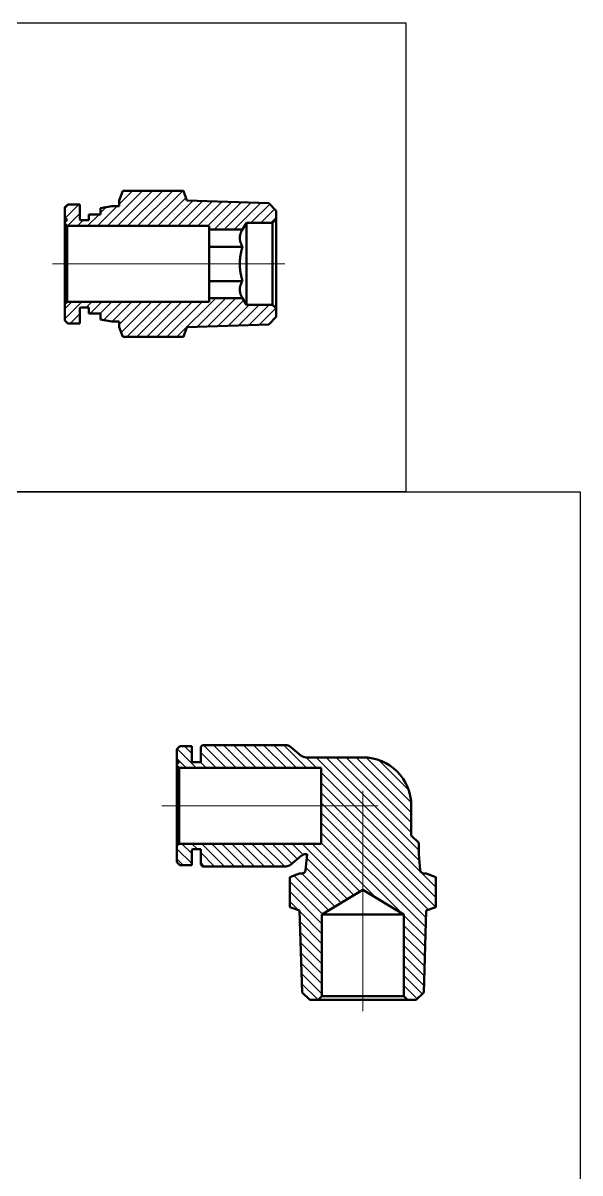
# Model space of a CAD drawing. Header units: millimetres. Extents: x 747 to 1883, y 1260 to 2217.
# Drawn here: x 853.77 to 867.48, y 1633.42 to 1661.75 of the extents above; entities that cross this region are included whole.
import ezdxf

# ---------------------------------------------------------------- set-up
doc = ezdxf.new("R2010")
doc.units = ezdxf.units.MM
doc.linetypes.add('AM_ISO08W050', pattern=[18, 12, -1.5, 3, -1.5])
doc.layers.add('AM_7', color=4, linetype='AM_ISO08W050', lineweight=20)
doc.layers.add('AM_VIS', color=7, linetype='Continuous', lineweight=50)
doc.layers.add('AMV_23_HATCH', color=1, linetype='Continuous')
doc.layers.add('AMV_45_HATCH', color=1, linetype='Continuous')
pattern_1 = [(315, (-857.87516, 1655.81707), (0.123428, 0.123428), [])]

msp = doc.modelspace()

# ---------------------------------------------------------------- hatches: boundary and pattern name
at = {"layer": 'AMV_23_HATCH', "extrusion": (0, 0, -1)}
h = msp.add_hatch(dxfattribs=at)
h.set_pattern_fill('ANSI31', color=256, scale=0.054977, style=0)
h.set_pattern_definition([(45, (-860.44381, 1642.46875), (-0.123428, 0.123428), [])])
edge = h.paths.add_edge_path(flags=0)
edge.add_line((-863.51, 1641.552), (-863.327, 1641.736))
edge.add_line((-863.327, 1641.736), (-863.327, 1642.469))
edge.add_ellipse((-862.136, 1642.469), major_axis=(-0.842, 0.842), ratio=1, start_angle=-45, end_angle=45, ccw=False)
edge.add_line((-862.136, 1643.66), (-860.736, 1643.66))
edge.add_ellipse((-860.736, 1643.843), major_axis=(-0.13, 0.13), ratio=1, start_angle=135, end_angle=174.5226)
edge.add_line((-860.619, 1643.702), (-860.354, 1643.92))
edge.add_ellipse((-860.237, 1643.779), major_axis=(0.13, 0.13), ratio=1, start_angle=405, end_angle=444.5226, ccw=False)
edge.add_line((-860.237, 1643.962), (-858.187, 1643.962))
edge.add_line((-858.187, 1643.962), (-858.141, 1643.916))
edge.add_line((-858.141, 1643.916), (-858.141, 1643.541))
edge.add_line((-858.141, 1643.541), (-857.939, 1643.541))
edge.add_line((-857.939, 1643.541), (-857.921, 1643.559))
edge.add_line((-857.921, 1643.559), (-857.921, 1643.935))
edge.add_line((-857.921, 1643.935), (-857.628, 1643.935))
edge.add_line((-857.628, 1643.935), (-857.626, 1643.933))
edge.add_line((-857.626, 1643.933), (-857.624, 1643.931))
edge.add_line((-857.624, 1643.931), (-857.622, 1643.929))
edge.add_line((-857.622, 1643.929), (-857.62, 1643.927))
edge.add_line((-857.62, 1643.927), (-857.618, 1643.925))
edge.add_line((-857.618, 1643.925), (-857.616, 1643.923))
edge.add_line((-857.616, 1643.923), (-857.613, 1643.921))
edge.add_line((-857.613, 1643.921), (-857.611, 1643.919))
edge.add_line((-857.611, 1643.919), (-857.609, 1643.916))
edge.add_line((-857.609, 1643.916), (-857.607, 1643.914))
edge.add_line((-857.607, 1643.914), (-857.605, 1643.912))
edge.add_line((-857.605, 1643.912), (-857.603, 1643.91))
edge.add_line((-857.603, 1643.91), (-857.601, 1643.908))
edge.add_line((-857.601, 1643.908), (-857.599, 1643.906))
edge.add_line((-857.599, 1643.906), (-857.597, 1643.904))
edge.add_line((-857.597, 1643.904), (-857.595, 1643.902))
edge.add_line((-857.595, 1643.902), (-857.593, 1643.9))
edge.add_line((-857.593, 1643.9), (-857.591, 1643.898))
edge.add_line((-857.591, 1643.898), (-857.589, 1643.896))
edge.add_line((-857.589, 1643.896), (-857.587, 1643.894))
edge.add_line((-857.587, 1643.894), (-857.585, 1643.892))
edge.add_line((-857.585, 1643.892), (-857.583, 1643.89))
edge.add_line((-857.583, 1643.89), (-857.581, 1643.888))
edge.add_line((-857.581, 1643.888), (-857.579, 1643.886))
edge.add_line((-857.579, 1643.886), (-857.577, 1643.884))
edge.add_line((-857.577, 1643.884), (-857.575, 1643.882))
edge.add_line((-857.575, 1643.882), (-857.573, 1643.88))
edge.add_line((-857.573, 1643.88), (-857.571, 1643.878))
edge.add_line((-857.571, 1643.878), (-857.569, 1643.876))
edge.add_line((-857.569, 1643.876), (-857.567, 1643.874))
edge.add_line((-857.567, 1643.874), (-857.565, 1643.872))
edge.add_line((-857.565, 1643.872), (-857.563, 1643.87))
edge.add_line((-857.563, 1643.87), (-857.561, 1643.868))
edge.add_line((-857.561, 1643.868), (-857.558, 1643.866))
edge.add_line((-857.558, 1643.866), (-857.556, 1643.864))
edge.add_line((-857.556, 1643.864), (-857.554, 1643.862))
edge.add_line((-857.554, 1643.862), (-857.554, 1643.586))
edge.add_line((-857.554, 1643.586), (-857.591, 1643.586))
edge.add_line((-857.591, 1643.586), (-857.591, 1643.519))
edge.add_line((-857.591, 1643.519), (-857.554, 1643.519))
edge.add_line((-857.554, 1643.519), (-857.554, 1643.458))
edge.add_line((-857.554, 1643.458), (-857.609, 1643.403))
edge.add_line((-857.609, 1643.403), (-861.11, 1643.403))
edge.add_line((-861.11, 1643.403), (-861.11, 1641.534))
edge.add_line((-861.11, 1641.534), (-857.609, 1641.534))
edge.add_line((-857.609, 1641.534), (-857.554, 1641.479))
edge.add_line((-857.554, 1641.479), (-857.554, 1641.076))
edge.add_line((-857.554, 1641.076), (-857.556, 1641.074))
edge.add_line((-857.556, 1641.074), (-857.558, 1641.072))
edge.add_line((-857.558, 1641.072), (-857.561, 1641.07))
edge.add_line((-857.561, 1641.07), (-857.563, 1641.068))
edge.add_line((-857.563, 1641.068), (-857.565, 1641.066))
edge.add_line((-857.565, 1641.066), (-857.567, 1641.064))
edge.add_line((-857.567, 1641.064), (-857.569, 1641.062))
edge.add_line((-857.569, 1641.062), (-857.571, 1641.06))
edge.add_line((-857.571, 1641.06), (-857.573, 1641.058))
edge.add_line((-857.573, 1641.058), (-857.575, 1641.056))
edge.add_line((-857.575, 1641.056), (-857.577, 1641.054))
edge.add_line((-857.577, 1641.054), (-857.579, 1641.052))
edge.add_line((-857.579, 1641.052), (-857.581, 1641.05))
edge.add_line((-857.581, 1641.05), (-857.583, 1641.047))
edge.add_line((-857.583, 1641.047), (-857.585, 1641.045))
edge.add_line((-857.585, 1641.045), (-857.587, 1641.043))
edge.add_line((-857.587, 1641.043), (-857.589, 1641.041))
edge.add_line((-857.589, 1641.041), (-857.591, 1641.039))
edge.add_line((-857.591, 1641.039), (-857.593, 1641.037))
edge.add_line((-857.593, 1641.037), (-857.595, 1641.035))
edge.add_line((-857.595, 1641.035), (-857.597, 1641.033))
edge.add_line((-857.597, 1641.033), (-857.599, 1641.031))
edge.add_line((-857.599, 1641.031), (-857.601, 1641.029))
edge.add_line((-857.601, 1641.029), (-857.603, 1641.027))
edge.add_line((-857.603, 1641.027), (-857.605, 1641.025))
edge.add_line((-857.605, 1641.025), (-857.607, 1641.023))
edge.add_line((-857.607, 1641.023), (-857.609, 1641.021))
edge.add_line((-857.609, 1641.021), (-857.611, 1641.019))
edge.add_line((-857.611, 1641.019), (-857.613, 1641.017))
edge.add_line((-857.613, 1641.017), (-857.616, 1641.015))
edge.add_line((-857.616, 1641.015), (-857.618, 1641.013))
edge.add_line((-857.618, 1641.013), (-857.62, 1641.011))
edge.add_line((-857.62, 1641.011), (-857.622, 1641.009))
edge.add_line((-857.622, 1641.009), (-857.624, 1641.007))
edge.add_line((-857.624, 1641.007), (-857.626, 1641.005))
edge.add_line((-857.626, 1641.005), (-857.628, 1641.003))
edge.add_line((-857.628, 1641.003), (-857.921, 1641.003))
edge.add_line((-857.921, 1641.003), (-857.921, 1641.378))
edge.add_line((-857.921, 1641.378), (-857.939, 1641.397))
edge.add_line((-857.939, 1641.397), (-858.141, 1641.397))
edge.add_line((-858.141, 1641.397), (-858.141, 1641.021))
edge.add_line((-858.141, 1641.021), (-858.187, 1640.975))
edge.add_line((-858.187, 1640.975), (-860.237, 1640.975))
edge.add_ellipse((-860.237, 1641.158), major_axis=(-0.13, 0.13), ratio=1, start_angle=95.4774, end_angle=135, ccw=False)
edge.add_line((-860.354, 1641.017), (-860.619, 1641.236))
edge.add_ellipse((-860.736, 1641.094), major_axis=(0.13, 0.13), ratio=1, start_angle=5.4774, end_angle=45)
edge.add_line((-860.736, 1641.278), (-860.761, 1641.278))
edge.add_line((-860.761, 1641.278), (-860.724, 1640.884))
edge.add_ellipse((-860.632, 1640.893), major_axis=(-0.0648, 0.0648), ratio=1, start_angle=50.4923, end_angle=135)
edge.add_line((-860.632, 1640.801), (-860.578, 1640.801))
edge.add_line((-860.578, 1640.801), (-860.337, 1640.713))
edge.add_line((-860.337, 1640.713), (-860.337, 1639.973))
edge.add_line((-860.337, 1639.973), (-860.578, 1639.885))
edge.add_line((-860.578, 1639.885), (-860.64, 1637.869))
edge.add_line((-860.64, 1637.869), (-860.829, 1637.686))
edge.add_line((-860.829, 1637.686), (-861.036, 1637.686))
edge.add_line((-861.036, 1637.686), (-861.128, 1637.777))
edge.add_line((-861.128, 1637.777), (-861.128, 1639.793))
edge.add_line((-861.128, 1639.793), (-862.136, 1640.399))
edge.add_line((-862.136, 1640.399), (-863.144, 1639.793))
edge.add_line((-863.144, 1639.793), (-863.144, 1637.777))
edge.add_line((-863.144, 1637.777), (-863.235, 1637.686))
edge.add_line((-863.235, 1637.686), (-863.443, 1637.686))
edge.add_line((-863.443, 1637.686), (-863.632, 1637.869))
edge.add_line((-863.632, 1637.869), (-863.694, 1639.885))
edge.add_line((-863.694, 1639.885), (-863.935, 1639.973))
edge.add_line((-863.935, 1639.973), (-863.935, 1640.713))
edge.add_line((-863.935, 1640.713), (-863.694, 1640.801))
edge.add_line((-863.694, 1640.801), (-863.639, 1640.801))
edge.add_ellipse((-863.639, 1640.893), major_axis=(0.0648, 0.0648), ratio=1, start_angle=225, end_angle=309.5077)
edge.add_line((-863.548, 1640.884), (-863.51, 1641.278))
edge.add_line((-863.51, 1641.278), (-863.51, 1641.552))
at = {"layer": 'AMV_45_HATCH', "extrusion": (1.26247e-32, -8.68284e-22, -1)}
h = msp.add_hatch(dxfattribs=at)
h.set_pattern_fill('ANSI31', color=256, scale=0.054977, angle=270, style=0)
h.set_pattern_definition(pattern_1)
h.paths.add_polyline_path([(-856.222, 1657.616), (-856.134, 1657.375), (-856.134, 1657.237), (-855.951, 1657.237), (-855.676, 1657.192), (-855.676, 1657.036), (-855.383, 1657.036), (-855.383, 1656.889), (-855.181, 1656.889), (-855.163, 1656.907), (-855.163, 1657.283), (-854.87, 1657.283), (-854.868, 1657.281), (-854.866, 1657.279), (-854.864, 1657.277), (-854.862, 1657.275), (-854.86, 1657.273), (-854.858, 1657.271), (-854.855, 1657.269), (-854.853, 1657.267), (-854.851, 1657.265), (-854.849, 1657.263), (-854.847, 1657.261), (-854.845, 1657.259), (-854.843, 1657.257), (-854.841, 1657.255), (-854.839, 1657.253), (-854.837, 1657.251), (-854.835, 1657.249), (-854.833, 1657.246), (-854.831, 1657.244), (-854.829, 1657.242), (-854.827, 1657.24), (-854.825, 1657.238), (-854.823, 1657.236), (-854.821, 1657.234), (-854.819, 1657.232), (-854.817, 1657.23), (-854.815, 1657.228), (-854.813, 1657.226), (-854.811, 1657.224), (-854.809, 1657.222), (-854.807, 1657.22), (-854.805, 1657.218), (-854.803, 1657.216), (-854.8, 1657.214), (-854.798, 1657.212), (-854.796, 1657.21), (-854.796, 1656.934), (-854.833, 1656.934), (-854.833, 1656.867), (-854.796, 1656.867), (-854.796, 1656.807), (-854.851, 1656.752), (-858.352, 1656.752), (-858.352, 1656.664), (-859.171, 1656.664), (-859.268, 1656.825), (-859.909, 1656.825), (-860.001, 1656.917), (-860.001, 1657.124), (-859.818, 1657.313), (-857.802, 1657.375), (-857.714, 1657.616)], flags=0)
h = msp.add_hatch(dxfattribs=at)
h.set_pattern_fill('ANSI31', color=256, scale=0.054977, angle=270, style=0)
h.set_pattern_definition(pattern_1)
h.paths.add_polyline_path([(-857.714, 1654.018), (-857.802, 1654.259), (-859.818, 1654.321), (-860.001, 1654.51), (-860.001, 1654.718), (-859.909, 1654.809), (-859.268, 1654.809), (-859.171, 1654.971), (-858.352, 1654.971), (-858.352, 1654.882), (-854.851, 1654.882), (-854.796, 1654.827), (-854.796, 1654.424), (-854.798, 1654.422), (-854.8, 1654.42), (-854.803, 1654.418), (-854.805, 1654.416), (-854.807, 1654.414), (-854.809, 1654.412), (-854.811, 1654.41), (-854.813, 1654.408), (-854.815, 1654.406), (-854.817, 1654.404), (-854.819, 1654.402), (-854.821, 1654.4), (-854.823, 1654.398), (-854.825, 1654.396), (-854.827, 1654.394), (-854.829, 1654.392), (-854.831, 1654.39), (-854.833, 1654.388), (-854.835, 1654.386), (-854.837, 1654.384), (-854.839, 1654.382), (-854.841, 1654.38), (-854.843, 1654.377), (-854.845, 1654.375), (-854.847, 1654.373), (-854.849, 1654.371), (-854.851, 1654.369), (-854.853, 1654.367), (-854.855, 1654.365), (-854.858, 1654.363), (-854.86, 1654.361), (-854.862, 1654.359), (-854.864, 1654.357), (-854.866, 1654.355), (-854.868, 1654.353), (-854.87, 1654.351), (-855.163, 1654.351), (-855.163, 1654.727), (-855.181, 1654.745), (-855.383, 1654.745), (-855.383, 1654.598), (-855.676, 1654.598), (-855.676, 1654.443), (-855.951, 1654.397), (-856.134, 1654.397), (-856.134, 1654.259), (-856.222, 1654.018)], flags=0)

# ---------------------------------------------------------------- linework, layer by layer
for points in [[(834.594, 1661.75), (863.191, 1661.75), (863.191, 1650.201), (834.594, 1650.201)], [(834.594, 1650.201), (867.481, 1650.201), (867.481, 1631.283), (834.594, 1631.283)]]:
    msp.add_lwpolyline(points, close=True)
at = {"layer": 'AM_7'}
for p, q in [((860.215, 1655.817), (854.491, 1655.817)), ((862.136, 1637.411), (862.136, 1642.835)), ((862.502, 1642.469), (857.188, 1642.469))]:
    msp.add_line(p, q, dxfattribs=at)
at = {"layer": 'AM_VIS'}
for p, q in [((856.134, 1657.375), (856.222, 1657.616)), ((857.714, 1657.616), (856.222, 1657.616)), ((857.714, 1657.616), (857.802, 1657.375)), ((854.796, 1657.21), (854.87, 1657.283)), ((854.796, 1656.934), (854.796, 1657.21)), ((854.87, 1657.283), (855.163, 1657.283)), ((855.163, 1657.283), (855.163, 1656.907)), ((855.676, 1657.192), (855.951, 1657.237)), ((855.676, 1657.036), (855.676, 1657.192)), ((855.951, 1657.237), (856.134, 1657.237)), ((856.134, 1657.237), (856.134, 1657.375)), ((857.802, 1657.375), (859.818, 1657.313)), ((859.818, 1657.313), (860.001, 1657.124)), ((854.796, 1656.867), (854.796, 1656.934)), ((854.833, 1656.934), (854.796, 1656.934)), ((854.833, 1656.867), (854.833, 1656.934)), ((855.163, 1656.907), (855.181, 1656.889)), ((855.383, 1656.889), (855.383, 1657.036)), ((855.383, 1657.036), (855.676, 1657.036)), ((860.001, 1656.917), (859.909, 1656.825)), ((860.001, 1657.124), (860.001, 1656.917)), ((860.001, 1654.718), (860.001, 1656.917)), ((854.796, 1656.807), (854.796, 1656.867)), ((854.796, 1656.867), (854.833, 1656.867)), ((854.851, 1656.752), (854.796, 1656.807)), ((854.796, 1654.827), (854.796, 1656.807)), ((858.352, 1656.752), (854.851, 1656.752)), ((854.851, 1654.882), (854.851, 1656.752)), ((855.181, 1656.889), (855.383, 1656.889)), ((858.352, 1656.664), (858.352, 1656.752)), ((858.352, 1656.24), (858.352, 1656.664)), ((858.352, 1656.664), (859.171, 1656.664)), ((859.268, 1656.825), (859.171, 1656.664)), ((859.909, 1656.825), (859.268, 1656.825)), ((859.268, 1656.825), (859.268, 1654.809)), ((859.909, 1656.825), (859.909, 1654.809)), ((858.352, 1655.394), (858.352, 1656.24)), ((858.352, 1656.24), (859.171, 1656.24)), ((858.352, 1654.971), (858.352, 1655.394)), ((858.352, 1655.394), (859.171, 1655.394)), ((858.352, 1654.882), (858.352, 1654.971)), ((858.352, 1654.971), (859.171, 1654.971)), ((859.171, 1654.971), (859.268, 1654.809)), ((854.796, 1654.827), (854.851, 1654.882)), ((854.796, 1654.424), (854.796, 1654.827)), ((854.851, 1654.882), (858.352, 1654.882)), ((855.181, 1654.745), (855.163, 1654.727)), ((855.163, 1654.727), (855.163, 1654.351)), ((855.383, 1654.745), (855.181, 1654.745)), ((855.383, 1654.598), (855.383, 1654.745)), ((859.268, 1654.809), (859.909, 1654.809)), ((859.909, 1654.809), (860.001, 1654.718)), ((860.001, 1654.718), (860.001, 1654.51)), ((854.796, 1654.424), (854.87, 1654.351)), ((855.676, 1654.598), (855.383, 1654.598)), ((855.676, 1654.443), (855.676, 1654.598)), ((855.951, 1654.397), (855.676, 1654.443)), ((856.134, 1654.397), (855.951, 1654.397)), ((856.134, 1654.259), (856.134, 1654.397)), ((860.001, 1654.51), (859.818, 1654.321)), ((855.163, 1654.351), (854.87, 1654.351)), ((856.222, 1654.018), (856.134, 1654.259)), ((857.802, 1654.259), (857.714, 1654.018)), ((859.818, 1654.321), (857.802, 1654.259)), ((857.714, 1654.018), (856.222, 1654.018)), ((857.554, 1643.862), (857.628, 1643.935)), ((857.628, 1643.935), (857.921, 1643.935)), ((857.921, 1643.935), (857.921, 1643.559)), ((858.141, 1643.916), (858.187, 1643.962)), ((858.141, 1643.541), (858.141, 1643.916)), ((858.187, 1643.962), (860.237, 1643.962)), ((860.354, 1643.92), (860.619, 1643.702)), ((857.554, 1643.586), (857.554, 1643.862)), ((860.736, 1643.66), (862.136, 1643.66)), ((857.554, 1643.519), (857.554, 1643.586)), ((857.591, 1643.586), (857.554, 1643.586)), ((857.554, 1643.458), (857.554, 1643.519)), ((857.554, 1643.519), (857.591, 1643.519)), ((857.609, 1643.403), (857.554, 1643.458)), ((857.554, 1641.479), (857.554, 1643.458)), ((857.591, 1643.519), (857.591, 1643.586)), ((861.11, 1643.403), (857.609, 1643.403)), ((857.609, 1641.534), (857.609, 1643.403)), ((857.921, 1643.559), (857.939, 1643.541)), ((857.939, 1643.541), (858.141, 1643.541)), ((861.11, 1641.534), (861.11, 1643.403)), ((863.327, 1642.469), (863.327, 1641.736)), ((863.327, 1641.736), (863.51, 1641.552)), ((857.554, 1641.479), (857.609, 1641.534)), ((857.554, 1641.076), (857.554, 1641.479)), ((857.609, 1641.534), (861.11, 1641.534)), ((857.939, 1641.397), (857.921, 1641.378)), ((857.921, 1641.378), (857.921, 1641.003)), ((858.141, 1641.397), (857.939, 1641.397)), ((858.141, 1641.021), (858.141, 1641.397)), ((863.51, 1641.552), (863.51, 1641.278)), ((857.554, 1641.076), (857.628, 1641.003)), ((860.619, 1641.236), (860.354, 1641.017)), ((860.724, 1640.884), (860.761, 1641.278)), ((860.761, 1641.278), (860.736, 1641.278)), ((863.51, 1641.278), (863.548, 1640.884)), ((857.921, 1641.003), (857.628, 1641.003)), ((858.187, 1640.975), (858.141, 1641.021)), ((860.237, 1640.975), (858.187, 1640.975)), ((860.337, 1640.713), (860.578, 1640.801)), ((860.578, 1640.801), (860.632, 1640.801)), ((863.639, 1640.801), (863.694, 1640.801)), ((863.694, 1640.801), (863.935, 1640.713)), ((860.337, 1639.973), (860.337, 1640.713)), ((863.935, 1639.973), (863.935, 1640.713)), ((862.136, 1640.399), (861.128, 1639.793)), ((863.144, 1639.793), (862.136, 1640.399)), ((860.578, 1639.885), (860.337, 1639.973)), ((863.935, 1639.973), (863.694, 1639.885)), ((860.64, 1637.869), (860.578, 1639.885)), ((861.128, 1639.793), (861.128, 1637.777)), ((863.144, 1639.793), (861.128, 1639.793)), ((863.144, 1637.777), (863.144, 1639.793)), ((863.694, 1639.885), (863.632, 1637.869)), ((860.829, 1637.686), (860.64, 1637.869)), ((861.036, 1637.686), (860.829, 1637.686)), ((861.128, 1637.777), (861.036, 1637.686)), ((861.036, 1637.686), (863.235, 1637.686)), ((863.144, 1637.777), (861.128, 1637.777)), ((863.235, 1637.686), (863.144, 1637.777)), ((863.443, 1637.686), (863.235, 1637.686)), ((863.632, 1637.869), (863.443, 1637.686))]:
    msp.add_line(p, q, dxfattribs=at)
for centre, radius, start, end in [((860.237, 1643.779), 0.183, 50.4774, 90), ((860.736, 1643.843), 0.183, 230.4774, 270), ((862.136, 1642.469), 1.191, 0, 90), ((860.736, 1641.094), 0.183, 90, 129.5226), ((860.237, 1641.158), 0.183, 270, 309.5226), ((860.632, 1640.893), 0.0916, 270, 354.5077), ((863.639, 1640.893), 0.0916, 185.4923, 270)]:
    msp.add_arc(centre, radius, start, end, dxfattribs=at)
for points in [[(859.171, 1656.24), (859.044, 1656.452), (859.171, 1656.664)], [(859.171, 1655.394), (859.044, 1655.817), (859.171, 1656.24)], [(859.171, 1654.971), (859.044, 1655.182), (859.171, 1655.394)]]:
    msp.add_rational_spline(points, [1.10224133595, 1.27275866405, 1.10224133595], degree=2, dxfattribs=at)

doc.saveas('drawing.dxf')
